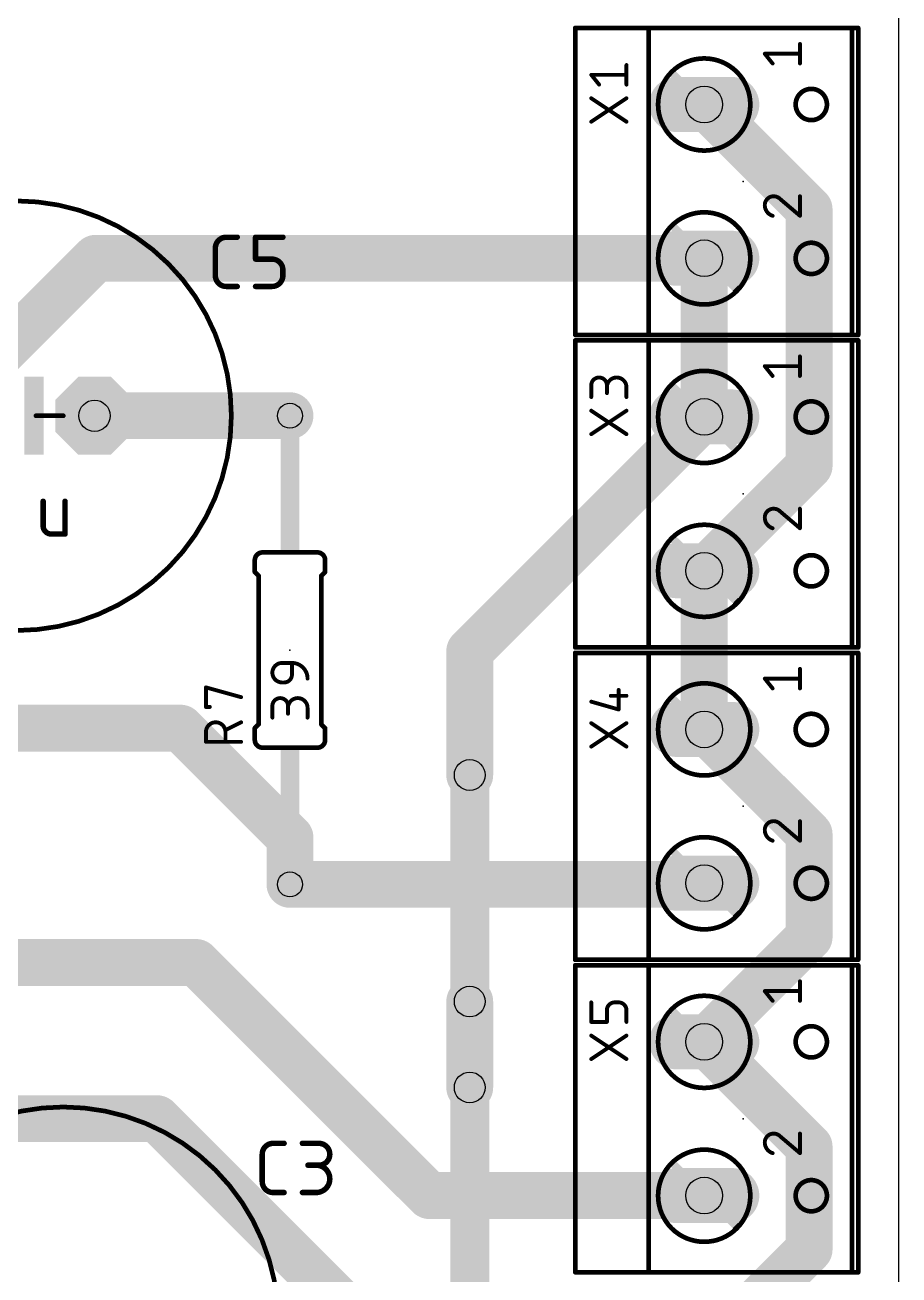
# Model space of a CAD drawing. Extents: x -11 to 108, y -2 to 100.
# Drawn here: x 79.53 to 107.93, y 22.86 to 63.51 of the extents above; entities that cross this region are included whole.
import ezdxf

# ---------------------------------------------------------------- set-up
doc = ezdxf.new("R2010")
doc.units = 0
for name, color, linetype in [('1', 12, 'CONTINUOUS'), ('16', 132, 'CONTINUOUS'), ('17', 110, 'CONTINUOUS'), ('18', 110, 'CONTINUOUS'), ('20', 31, 'CONTINUOUS'), ('21', 253, 'CONTINUOUS'), ('23', 53, 'CONTINUOUS'), ('25', 253, 'CONTINUOUS'), ('27', 253, 'CONTINUOUS'), ('44', 253, 'CONTINUOUS'), ('51', 253, 'CONTINUOUS')]:
    doc.layers.add(name, color=color, linetype=linetype)

# ---------------------------------------------------------------- blocks, each defined once
blk = doc.blocks.new('RECT')
blk.add_solid([(-0.5, -0.5), (0.5, -0.5), (-0.5, 0.5), (0.5, 0.5)])
blk = doc.blocks.new('OCTAGONP')
at = {"const_width": 0.5}
blk.add_lwpolyline([(-0.25, -0.1036), (-0.25, 0.1036), (-0.1036, 0.25), (0.1036, 0.25), (0.25, 0.1036), (0.25, -0.1036), (0.1036, -0.25), (-0.1036, -0.25), (-0.25, -0.1036), (-0.25, 0.1036)], dxfattribs=at)
blk = doc.blocks.new('LONGP100')
at = {"const_width": 1}
blk.add_lwpolyline([(-0.5, 0), (0.5, 0)], dxfattribs=at)
at = {"const_width": 0.5}
for points in [[(-0.5, 0.25, 1), (-0.5, -0.25)], [(0.5, -0.25, 1), (0.5, 0.25)]]:
    blk.add_lwpolyline(points, format="xyb", dxfattribs=at)
blk = doc.blocks.new('ROUNDV')
at = {"const_width": 0.5}
blk.add_lwpolyline([(0, -0.25, 1), (0, 0.25, 1), (0, -0.25)], format="xyb", dxfattribs=at)

msp = doc.modelspace()

# ---------------------------------------------------------------- linework, layer by layer
at = {"layer": '1', "const_width": 1.27}
for points in [[(93.98, 39.116), (93.98, 31.75)], [(93.98, 28.956), (93.98, 21.59)]]:
    msp.add_lwpolyline(points, dxfattribs=at)
at = {"layer": '1', "const_width": 0.635}
for points in [[(94.2975, 39.116, 1), (93.6625, 39.116)], [(93.6625, 31.75, 1), (94.2975, 31.75)], [(94.2975, 28.956, 1), (93.6625, 28.956)]]:
    msp.add_lwpolyline(points, format="xyb", dxfattribs=at)
at = {"layer": '16', "const_width": 1.524}
for points in [[(101.6, 60.92), (105.009, 57.511)], [(105.009, 57.511), (105.009, 56.134)], [(76.708, 50.8), (81.828, 55.92)], [(81.828, 55.92), (101.6, 55.92)], [(101.6, 50.76), (101.6, 55.92)], [(105.009, 49.169), (105.009, 56.134)], [(81.788, 50.8), (88.138, 50.8)], [(101.6, 50.76), (93.98, 43.14)], [(101.6, 45.76), (105.009, 49.169)], [(101.6, 40.6), (101.6, 45.76)], [(93.98, 43.14), (93.98, 39.116)], [(84.582, 40.64), (68.58, 40.64)], [(88.138, 37.084), (84.582, 40.64)], [(101.6, 40.6), (105.009, 37.191)], [(88.138, 35.56), (88.138, 37.084)], [(105.009, 33.849), (105.009, 37.191)], [(88.138, 35.56), (101.56, 35.56)], [(101.56, 35.56), (101.6, 35.6)], [(101.6, 30.44), (105.009, 33.849)], [(76.2, 33.02), (85.09, 33.02)], [(85.09, 33.02), (92.67, 25.44)], [(93.98, 31.75), (93.98, 28.956)], [(101.6, 30.44), (105.009, 27.031)], [(69.85, 27.94), (83.82, 27.94)], [(83.82, 27.94), (93.98, 17.78)], [(105.009, 27.031), (105.009, 25.4)], [(101.6, 25.44), (92.67, 25.44)], [(105.009, 23.689), (105.009, 25.4)], [(101.6, 20.28), (105.009, 23.689)]]:
    msp.add_lwpolyline(points, dxfattribs=at)
at = {"layer": '16', "const_width": 0.762}
for points in [[(101.8694, 61.1894, 1), (101.3306, 60.6506)], [(105.39, 57.511, 1), (104.628, 57.511)], [(104.7396, 57.2416, 1), (105.2784, 57.7804)], [(81.828, 56.301, 1), (81.828, 55.539)], [(82.0974, 55.6506, 1), (81.5586, 56.1894)], [(101.981, 55.92, 1), (101.219, 55.92)], [(101.6, 55.539, 1), (101.6, 56.301)], [(105.39, 56.134, 1), (104.628, 56.134)], [(104.628, 56.134, 1), (105.39, 56.134)], [(81.788, 51.181, 1), (81.788, 50.419)], [(88.138, 50.419, 1), (88.138, 51.181)], [(101.8694, 50.4906, 1), (101.3306, 51.0294)], [(101.219, 50.76, 1), (101.981, 50.76)], [(105.2784, 48.8996, 1), (104.7396, 49.4384)], [(104.628, 49.169, 1), (105.39, 49.169)], [(101.981, 45.76, 1), (101.219, 45.76)], [(101.3306, 46.0294, 1), (101.8694, 45.4906)], [(94.361, 43.14, 1), (93.599, 43.14)], [(93.7106, 43.4094, 1), (94.2494, 42.8706)], [(84.8514, 40.9094, 1), (84.3126, 40.3706)], [(84.582, 40.259, 1), (84.582, 41.021)], [(101.8694, 40.8694, 1), (101.3306, 40.3306)], [(101.219, 40.6, 1), (101.981, 40.6)], [(93.599, 39.116, 1), (94.361, 39.116)], [(88.519, 37.084, 1), (87.757, 37.084)], [(105.39, 37.191, 1), (104.628, 37.191)], [(104.7396, 36.9216, 1), (105.2784, 37.4604)], [(87.8686, 36.8146, 1), (88.4074, 37.3534)], [(88.138, 35.941, 1), (88.138, 35.179)], [(101.2906, 35.8294, 1), (101.8294, 35.2906)], [(101.8694, 35.3306, 1), (101.3306, 35.8694)], [(101.56, 35.179, 1), (101.56, 35.941)], [(87.757, 35.56, 1), (88.519, 35.56)], [(105.2784, 33.5796, 1), (104.7396, 34.1184)], [(104.628, 33.849, 1), (105.39, 33.849)], [(85.3594, 33.2894, 1), (84.8206, 32.7506)], [(85.09, 32.639, 1), (85.09, 33.401)], [(94.361, 31.75, 1), (93.599, 31.75)], [(101.8694, 30.7094, 1), (101.3306, 30.1706)], [(101.3306, 30.7094, 1), (101.8694, 30.1706)], [(93.599, 28.956, 1), (94.361, 28.956)], [(84.0894, 28.2094, 1), (83.5506, 27.6706)], [(83.82, 27.559, 1), (83.82, 28.321)], [(105.39, 27.031, 1), (104.628, 27.031)], [(104.7396, 26.7616, 1), (105.2784, 27.3004)], [(92.67, 25.821, 1), (92.67, 25.059)], [(92.4006, 25.1706, 1), (92.9394, 25.7094)], [(101.6, 25.059, 1), (101.6, 25.821)], [(105.39, 25.4, 1), (104.628, 25.4)], [(104.628, 25.4, 1), (105.39, 25.4)], [(105.2784, 23.4196, 1), (104.7396, 23.9584)], [(104.628, 23.689, 1), (105.39, 23.689)]]:
    msp.add_lwpolyline(points, format="xyb", dxfattribs=at)
at = {"layer": '20'}
msp.add_line((107.93, -1.778), (107.93, 100), dxfattribs=at)
at = {"layer": '21'}
for points, const_width in [([(97.409, 63.409), (97.409, 53.427)], 0.1524), ([(97.409, 63.409), (99.797, 63.409)], 0.1524), ([(99.797, 63.409), (99.797, 61.809)], 0.1524), ([(99.797, 63.409), (106.401, 63.409)], 0.1524), ([(106.401, 63.409), (106.401, 53.427)], 0.1524), ([(106.401, 63.409), (106.604, 63.409)], 0.1524), ([(106.604, 53.427), (106.604, 63.409)], 0.1524), ([(103.8225, 62.2535), (103.5685, 62.571)], 0.127), ([(103.5685, 62.571), (104.7115, 62.571)], 0.127), ([(104.7115, 62.2535), (104.7115, 62.8885)], 0.127), ([(99.797, 60.031), (99.797, 56.805)], 0.1524), ([(104.0765, 57.8403), (104.7115, 57.3005)], 0.127), ([(104.7115, 57.3005), (104.7115, 57.9355)], 0.127), ([(99.797, 55.027), (99.797, 53.427)], 0.1524), ([(99.797, 53.427), (97.409, 53.427)], 0.1524), ([(97.409, 53.249), (97.409, 43.267)], 0.1524), ([(97.409, 53.249), (99.797, 53.249)], 0.1524), ([(106.401, 53.427), (99.797, 53.427)], 0.1524), ([(99.797, 53.249), (99.797, 51.649)], 0.1524), ([(99.797, 53.249), (106.401, 53.249)], 0.1524), ([(106.604, 53.427), (106.401, 53.427)], 0.1524), ([(106.401, 53.249), (106.401, 43.267)], 0.1524), ([(106.401, 53.249), (106.604, 53.249)], 0.1524), ([(106.604, 43.267), (106.604, 53.249)], 0.1524), ([(103.8225, 52.0935), (103.5685, 52.411)], 0.127), ([(103.5685, 52.411), (104.7115, 52.411)], 0.127), ([(104.7115, 52.0935), (104.7115, 52.7285)], 0.127), ([(79.883, 50.8), (80.391, 50.8)], 0.1524), ([(99.797, 49.871), (99.797, 46.645)], 0.1524), ([(88.138, 48.895), (88.138, 47.244)], 0.6096), ([(104.0765, 47.6803), (104.7115, 47.1405)], 0.127), ([(104.7115, 47.1405), (104.7115, 47.7755)], 0.127), ([(89.027, 46.355), (87.249, 46.355)], 0.1524), ([(86.995, 46.101), (86.995, 45.72)], 0.1524), ([(89.281, 46.101), (89.281, 45.72)], 0.1524), ([(87.122, 45.593), (86.995, 45.72)], 0.1524), ([(87.122, 45.593), (87.122, 40.767)], 0.1524), ([(89.154, 45.593), (89.281, 45.72)], 0.1524), ([(89.154, 45.593), (89.154, 40.767)], 0.1524), ([(99.797, 44.867), (99.797, 43.267)], 0.1524), ([(99.797, 43.267), (97.409, 43.267)], 0.1524), ([(97.409, 43.089), (97.409, 33.107)], 0.1524), ([(97.409, 43.089), (99.797, 43.089)], 0.1524), ([(106.401, 43.267), (99.797, 43.267)], 0.1524), ([(99.797, 43.089), (99.797, 41.489)], 0.1524), ([(99.797, 43.089), (106.401, 43.089)], 0.1524), ([(106.604, 43.267), (106.401, 43.267)], 0.1524), ([(106.401, 43.089), (106.401, 33.107)], 0.1524), ([(106.401, 43.089), (106.604, 43.089)], 0.1524), ([(106.604, 33.107), (106.604, 43.089)], 0.1524), ([(103.8225, 41.9335), (103.5685, 42.251)], 0.127), ([(103.5685, 42.251), (104.7115, 42.251)], 0.127), ([(104.7115, 41.9335), (104.7115, 42.5685)], 0.127), ([(87.122, 40.767), (86.995, 40.64)], 0.1524), ([(86.995, 40.259), (86.995, 40.64)], 0.1524), ([(89.154, 40.767), (89.281, 40.64)], 0.1524), ([(89.281, 40.259), (89.281, 40.64)], 0.1524), ([(89.027, 40.005), (87.249, 40.005)], 0.1524), ([(99.797, 39.711), (99.797, 36.485)], 0.1524), ([(88.138, 37.465), (88.138, 39.116)], 0.6096), ([(104.0765, 37.5203), (104.7115, 36.9805)], 0.127), ([(104.7115, 36.9805), (104.7115, 37.6155)], 0.127), ([(99.797, 34.707), (99.797, 33.107)], 0.1524), ([(99.797, 33.107), (97.409, 33.107)], 0.1524), ([(97.409, 32.929), (97.409, 22.947)], 0.1524), ([(97.409, 32.929), (99.797, 32.929)], 0.1524), ([(106.401, 33.107), (99.797, 33.107)], 0.1524), ([(99.797, 32.929), (99.797, 31.329)], 0.1524), ([(99.797, 32.929), (106.401, 32.929)], 0.1524), ([(106.604, 33.107), (106.401, 33.107)], 0.1524), ([(106.401, 32.929), (106.401, 22.947)], 0.1524), ([(106.401, 32.929), (106.604, 32.929)], 0.1524), ([(106.604, 22.947), (106.604, 32.929)], 0.1524), ([(103.8225, 31.7735), (103.5685, 32.091)], 0.127), ([(103.5685, 32.091), (104.7115, 32.091)], 0.127), ([(104.7115, 31.7735), (104.7115, 32.4085)], 0.127), ([(99.797, 29.551), (99.797, 26.325)], 0.1524), ([(104.0765, 27.3603), (104.7115, 26.8205)], 0.127), ([(104.7115, 26.8205), (104.7115, 27.4555)], 0.127), ([(99.797, 24.547), (99.797, 22.947)], 0.1524), ([(99.797, 22.947), (97.409, 22.947)], 0.1524), ([(106.401, 22.947), (99.797, 22.947)], 0.1524), ([(106.604, 22.947), (106.401, 22.947)], 0.1524)]:
    msp.add_lwpolyline(points, dxfattribs=dict(at, const_width=const_width))
for points, const_width in [([(97.4471, 63.409, 1), (97.3709, 63.409)], 0.0762), ([(97.409, 63.4471, 1), (97.409, 63.3709)], 0.0762), ([(99.8351, 63.409, 1), (99.7589, 63.409)], 0.0762), ([(99.797, 63.4471, 1), (99.797, 63.3709)], 0.0762), ([(99.797, 63.3709, 1), (99.797, 63.4471)], 0.0762), ([(106.4391, 63.409, 1), (106.3629, 63.409)], 0.0762), ([(106.401, 63.4471, 1), (106.401, 63.3709)], 0.0762), ([(106.401, 63.3709, 1), (106.401, 63.4471)], 0.0762), ([(106.6421, 63.409, 1), (106.5659, 63.409)], 0.0762), ([(106.604, 63.3709, 1), (106.604, 63.4471)], 0.0762), ([(103.5685, 62.6028, 1), (103.5685, 62.5393)], 0.0635), ([(103.5933, 62.5908, 1), (103.5437, 62.5512)], 0.0635), ([(104.7433, 62.8885, 1), (104.6797, 62.8885)], 0.0635), ([(104.7115, 62.5393, 1), (104.7115, 62.6028)], 0.0635), ([(103.7977, 62.2337, 1), (103.8473, 62.2733)], 0.0635), ([(104.6797, 62.2535, 1), (104.7433, 62.2535)], 0.0635), ([(99.7589, 61.809, 1), (99.8351, 61.809)], 0.0762), ([(105.0798, 60.412, 1), (105.0798, 61.428, 1), (105.0798, 60.412)], 0.1524), ([(99.8351, 60.031, 1), (99.7589, 60.031)], 0.0762), ([(79.248, 43.815, 1), (79.248, 57.785, 1), (79.248, 43.815)], 0.1524), ([(103.8543, 57.9355, 0.4142), (103.5685, 57.6498)], 0.127), ([(104.0765, 57.8403, 0.2053), (103.8543, 57.9355)], 0.127), ([(103.8542, 57.9672, 1), (103.8543, 57.9038)], 0.0635), ([(103.8543, 57.9038, 1), (103.8543, 57.9673)], 0.0635), ([(104.0971, 57.8644, 1), (104.0559, 57.8161)], 0.0635), ([(104.0535, 57.8184, 1), (104.0995, 57.8621)], 0.0635), ([(104.7433, 57.9355, 1), (104.6797, 57.9355)], 0.0635), ([(103.6003, 57.6497, 1), (103.5367, 57.6498)], 0.0635), ([(103.5367, 57.6498, 1), (103.6003, 57.6498)], 0.0635), ([(103.5685, 57.6498, 0.3252), (103.8225, 57.3005)], 0.127), ([(103.8127, 57.2703, 1), (103.8323, 57.3307)], 0.0635), ([(104.6797, 57.3005, 1), (104.7433, 57.3005)], 0.0635), ([(104.6909, 57.2763, 1), (104.7321, 57.3247)], 0.0635), ([(99.7589, 56.805, 1), (99.8351, 56.805)], 0.0762), ([(105.0798, 55.4082, 1), (105.0798, 56.4242, 1), (105.0798, 55.4082)], 0.1524), ([(99.8351, 55.027, 1), (99.7589, 55.027)], 0.0762), ([(97.409, 53.4651, 1), (97.409, 53.3889)], 0.0762), ([(97.3709, 53.427, 1), (97.4471, 53.427)], 0.0762), ([(97.4471, 53.249, 1), (97.3709, 53.249)], 0.0762), ([(97.409, 53.2871, 1), (97.409, 53.2109)], 0.0762), ([(99.797, 53.4651, 1), (99.797, 53.3889)], 0.0762), ([(99.7589, 53.427, 1), (99.8351, 53.427)], 0.0762), ([(99.8351, 53.249, 1), (99.7589, 53.249)], 0.0762), ([(99.797, 53.2871, 1), (99.797, 53.2109)], 0.0762), ([(99.797, 53.3889, 1), (99.797, 53.4651)], 0.0762), ([(99.797, 53.2109, 1), (99.797, 53.2871)], 0.0762), ([(106.401, 53.4651, 1), (106.401, 53.3889)], 0.0762), ([(106.3629, 53.427, 1), (106.4391, 53.427)], 0.0762), ([(106.4391, 53.249, 1), (106.3629, 53.249)], 0.0762), ([(106.401, 53.2871, 1), (106.401, 53.2109)], 0.0762), ([(106.401, 53.3889, 1), (106.401, 53.4651)], 0.0762), ([(106.401, 53.2109, 1), (106.401, 53.2871)], 0.0762), ([(106.5659, 53.427, 1), (106.6421, 53.427)], 0.0762), ([(106.6421, 53.249, 1), (106.5659, 53.249)], 0.0762), ([(106.604, 53.3889, 1), (106.604, 53.4651)], 0.0762), ([(106.604, 53.2109, 1), (106.604, 53.2871)], 0.0762), ([(103.5685, 52.4428, 1), (103.5685, 52.3792)], 0.0635), ([(103.5933, 52.4308, 1), (103.5437, 52.3912)], 0.0635), ([(104.7433, 52.7285, 1), (104.6797, 52.7285)], 0.0635), ([(104.7115, 52.3792, 1), (104.7115, 52.4428)], 0.0635), ([(103.7977, 52.0737, 1), (103.8473, 52.1133)], 0.0635), ([(104.6797, 52.0935, 1), (104.7433, 52.0935)], 0.0635), ([(99.7589, 51.649, 1), (99.8351, 51.649)], 0.0762), ([(105.0798, 50.252, 1), (105.0798, 51.268, 1), (105.0798, 50.252)], 0.1524), ([(79.883, 50.8381, 1), (79.883, 50.7619)], 0.0762), ([(80.391, 50.7619, 1), (80.391, 50.8381)], 0.0762), ([(99.8351, 49.871, 1), (99.7589, 49.871)], 0.0762), ([(88.2904, 48.895, 1), (87.9856, 48.895)], 0.3048), ([(103.8543, 47.7755, 0.4142), (103.5685, 47.4898)], 0.127), ([(104.0765, 47.6803, 0.2053), (103.8543, 47.7755)], 0.127), ([(103.8542, 47.8072, 1), (103.8543, 47.7438)], 0.0635), ([(103.8543, 47.7437, 1), (103.8543, 47.8073)], 0.0635), ([(104.0971, 47.7044, 1), (104.0559, 47.6561)], 0.0635), ([(104.0535, 47.6584, 1), (104.0995, 47.7021)], 0.0635), ([(104.7433, 47.7755, 1), (104.6797, 47.7755)], 0.0635), ([(87.9856, 47.244, 1), (88.2904, 47.244)], 0.3048), ([(103.6003, 47.4897, 1), (103.5367, 47.4898)], 0.0635), ([(103.5367, 47.4898, 1), (103.6003, 47.4898)], 0.0635), ([(103.5685, 47.4898, 0.3252), (103.8225, 47.1405)], 0.127), ([(103.8127, 47.1103, 1), (103.8323, 47.1707)], 0.0635), ([(104.6797, 47.1405, 1), (104.7433, 47.1405)], 0.0635), ([(104.6909, 47.1163, 1), (104.7321, 47.1647)], 0.0635), ([(87.249, 46.355, 0.4142), (86.995, 46.101)], 0.1524), ([(87.249, 46.3931, 1), (87.249, 46.3169)], 0.0762), ([(87.249, 46.3169, 1), (87.249, 46.3931)], 0.0762), ([(89.281, 46.101, 0.4142), (89.027, 46.355)], 0.1524), ([(89.027, 46.3931, 1), (89.027, 46.3169)], 0.0762), ([(89.027, 46.3169, 1), (89.027, 46.3931)], 0.0762), ([(99.7589, 46.645, 1), (99.8351, 46.645)], 0.0762), ([(105.0798, 45.2482, 1), (105.0798, 46.2642, 1), (105.0798, 45.2482)], 0.1524), ([(87.0331, 46.101, 1), (86.9569, 46.101)], 0.0762), ([(86.9569, 46.101, 1), (87.0331, 46.101)], 0.0762), ([(89.3191, 46.101, 1), (89.2429, 46.101)], 0.0762), ([(89.2429, 46.101, 1), (89.3191, 46.101)], 0.0762), ([(86.9569, 45.72, 1), (87.0331, 45.72)], 0.0762), ([(87.0219, 45.7469, 1), (86.9681, 45.6931)], 0.0762), ([(87.1601, 45.593, 1), (87.0839, 45.593)], 0.0762), ([(87.0951, 45.5661, 1), (87.1489, 45.6199)], 0.0762), ([(89.1921, 45.593, 1), (89.1159, 45.593)], 0.0762), ([(89.1271, 45.6199, 1), (89.1809, 45.5661)], 0.0762), ([(89.2429, 45.72, 1), (89.3191, 45.72)], 0.0762), ([(89.3079, 45.6931, 1), (89.2541, 45.7469)], 0.0762), ([(99.8351, 44.867, 1), (99.7589, 44.867)], 0.0762), ([(97.409, 43.3051, 1), (97.409, 43.2289)], 0.0762), ([(97.3709, 43.267, 1), (97.4471, 43.267)], 0.0762), ([(97.4471, 43.089, 1), (97.3709, 43.089)], 0.0762), ([(97.409, 43.1271, 1), (97.409, 43.0509)], 0.0762), ([(99.797, 43.3051, 1), (99.797, 43.2289)], 0.0762), ([(99.7589, 43.267, 1), (99.8351, 43.267)], 0.0762), ([(99.8351, 43.089, 1), (99.7589, 43.089)], 0.0762), ([(99.797, 43.1271, 1), (99.797, 43.0509)], 0.0762), ([(99.797, 43.2289, 1), (99.797, 43.3051)], 0.0762), ([(99.797, 43.0509, 1), (99.797, 43.1271)], 0.0762), ([(106.401, 43.3051, 1), (106.401, 43.2289)], 0.0762), ([(106.3629, 43.267, 1), (106.4391, 43.267)], 0.0762), ([(106.4391, 43.089, 1), (106.3629, 43.089)], 0.0762), ([(106.401, 43.1271, 1), (106.401, 43.0509)], 0.0762), ([(106.401, 43.2289, 1), (106.401, 43.3051)], 0.0762), ([(106.401, 43.0509, 1), (106.401, 43.1271)], 0.0762), ([(106.5659, 43.267, 1), (106.6421, 43.267)], 0.0762), ([(106.6421, 43.089, 1), (106.5659, 43.089)], 0.0762), ([(106.604, 43.2289, 1), (106.604, 43.3051)], 0.0762), ([(106.604, 43.0509, 1), (106.604, 43.1271)], 0.0762), ([(103.5685, 42.2828, 1), (103.5685, 42.2193)], 0.0635), ([(103.5933, 42.2708, 1), (103.5437, 42.2312)], 0.0635), ([(104.7433, 42.5685, 1), (104.6797, 42.5685)], 0.0635), ([(104.7115, 42.2193, 1), (104.7115, 42.2828)], 0.0635), ([(103.7977, 41.9137, 1), (103.8473, 41.9533)], 0.0635), ([(104.6797, 41.9335, 1), (104.7433, 41.9335)], 0.0635), ([(99.7589, 41.489, 1), (99.8351, 41.489)], 0.0762), ([(105.0798, 40.092, 1), (105.0798, 41.108, 1), (105.0798, 40.092)], 0.1524), ([(87.0331, 40.64, 1), (86.9569, 40.64)], 0.0762), ([(86.9681, 40.6669, 1), (87.0219, 40.6131)], 0.0762), ([(87.0839, 40.767, 1), (87.1601, 40.767)], 0.0762), ([(87.1489, 40.7401, 1), (87.0951, 40.7939)], 0.0762), ([(89.1159, 40.767, 1), (89.1921, 40.767)], 0.0762), ([(89.1809, 40.7939, 1), (89.1271, 40.7401)], 0.0762), ([(89.3191, 40.64, 1), (89.2429, 40.64)], 0.0762), ([(89.2541, 40.6131, 1), (89.3079, 40.6669)], 0.0762), ([(86.995, 40.259, 0.4142), (87.249, 40.005)], 0.1524), ([(87.0331, 40.259, 1), (86.9569, 40.259)], 0.0762), ([(86.9569, 40.259, 1), (87.0331, 40.259)], 0.0762), ([(89.027, 40.005, 0.4142), (89.281, 40.259)], 0.1524), ([(89.3191, 40.259, 1), (89.2429, 40.259)], 0.0762), ([(89.2429, 40.259, 1), (89.3191, 40.259)], 0.0762), ([(87.249, 40.0431, 1), (87.249, 39.9669)], 0.0762), ([(87.249, 39.9669, 1), (87.249, 40.0431)], 0.0762), ([(89.027, 40.0431, 1), (89.027, 39.9669)], 0.0762), ([(89.027, 39.9669, 1), (89.027, 40.0431)], 0.0762), ([(99.8351, 39.711, 1), (99.7589, 39.711)], 0.0762), ([(88.2904, 39.116, 1), (87.9856, 39.116)], 0.3048), ([(87.9856, 37.465, 1), (88.2904, 37.465)], 0.3048), ([(103.8543, 37.6155, 0.4142), (103.5685, 37.3298)], 0.127), ([(104.0765, 37.5203, 0.2053), (103.8543, 37.6155)], 0.127), ([(103.8542, 37.6472, 1), (103.8543, 37.5838)], 0.0635), ([(103.8543, 37.5838, 1), (103.8543, 37.6473)], 0.0635), ([(104.0971, 37.5444, 1), (104.0559, 37.4961)], 0.0635), ([(104.0535, 37.4984, 1), (104.0995, 37.5421)], 0.0635), ([(104.7433, 37.6155, 1), (104.6797, 37.6155)], 0.0635), ([(103.6003, 37.3297, 1), (103.5367, 37.3298)], 0.0635), ([(103.5367, 37.3298, 1), (103.6003, 37.3298)], 0.0635), ([(103.5685, 37.3298, 0.3252), (103.8225, 36.9805)], 0.127), ([(103.8127, 36.9503, 1), (103.8323, 37.0107)], 0.0635), ([(104.6797, 36.9805, 1), (104.7433, 36.9805)], 0.0635), ([(104.6909, 36.9563, 1), (104.7321, 37.0047)], 0.0635), ([(99.7589, 36.485, 1), (99.8351, 36.485)], 0.0762), ([(105.0798, 35.0882, 1), (105.0798, 36.1042, 1), (105.0798, 35.0882)], 0.1524), ([(99.8351, 34.707, 1), (99.7589, 34.707)], 0.0762), ([(97.409, 33.1451, 1), (97.409, 33.0689)], 0.0762), ([(97.3709, 33.107, 1), (97.4471, 33.107)], 0.0762), ([(97.4471, 32.929, 1), (97.3709, 32.929)], 0.0762), ([(97.409, 32.9671, 1), (97.409, 32.8909)], 0.0762), ([(99.797, 33.1451, 1), (99.797, 33.0689)], 0.0762), ([(99.7589, 33.107, 1), (99.8351, 33.107)], 0.0762), ([(99.8351, 32.929, 1), (99.7589, 32.929)], 0.0762), ([(99.797, 32.9671, 1), (99.797, 32.8909)], 0.0762), ([(99.797, 33.0689, 1), (99.797, 33.1451)], 0.0762), ([(99.797, 32.8909, 1), (99.797, 32.9671)], 0.0762), ([(106.401, 33.1451, 1), (106.401, 33.0689)], 0.0762), ([(106.3629, 33.107, 1), (106.4391, 33.107)], 0.0762), ([(106.4391, 32.929, 1), (106.3629, 32.929)], 0.0762), ([(106.401, 32.9671, 1), (106.401, 32.8909)], 0.0762), ([(106.401, 33.0689, 1), (106.401, 33.1451)], 0.0762), ([(106.401, 32.8909, 1), (106.401, 32.9671)], 0.0762), ([(106.5659, 33.107, 1), (106.6421, 33.107)], 0.0762), ([(106.6421, 32.929, 1), (106.5659, 32.929)], 0.0762), ([(106.604, 33.0689, 1), (106.604, 33.1451)], 0.0762), ([(106.604, 32.8909, 1), (106.604, 32.9671)], 0.0762), ([(103.5685, 32.1228, 1), (103.5685, 32.0592)], 0.0635), ([(103.5933, 32.1108, 1), (103.5437, 32.0712)], 0.0635), ([(104.7433, 32.4085, 1), (104.6797, 32.4085)], 0.0635), ([(104.7115, 32.0592, 1), (104.7115, 32.1228)], 0.0635), ([(103.7977, 31.7537, 1), (103.8473, 31.7933)], 0.0635), ([(104.6797, 31.7735, 1), (104.7433, 31.7735)], 0.0635), ([(99.7589, 31.329, 1), (99.8351, 31.329)], 0.0762), ([(105.0798, 29.932, 1), (105.0798, 30.948, 1), (105.0798, 29.932)], 0.1524), ([(99.8351, 29.551, 1), (99.7589, 29.551)], 0.0762), ([(80.772, 14.351, 1), (80.772, 28.321, 1), (80.772, 14.351)], 0.1524), ([(103.8543, 27.4555, 0.4142), (103.5685, 27.1698)], 0.127), ([(104.0765, 27.3603, 0.2053), (103.8543, 27.4555)], 0.127), ([(103.8542, 27.4872, 1), (103.8543, 27.4238)], 0.0635), ([(103.8543, 27.4238, 1), (103.8543, 27.4872)], 0.0635), ([(104.0971, 27.3844, 1), (104.0559, 27.3361)], 0.0635), ([(104.0535, 27.3384, 1), (104.0995, 27.3821)], 0.0635), ([(104.7433, 27.4555, 1), (104.6797, 27.4555)], 0.0635), ([(103.6003, 27.1697, 1), (103.5367, 27.1698)], 0.0635), ([(103.5367, 27.1698, 1), (103.6003, 27.1698)], 0.0635), ([(103.5685, 27.1698, 0.3252), (103.8225, 26.8205)], 0.127), ([(103.8127, 26.7903, 1), (103.8323, 26.8507)], 0.0635), ([(104.6797, 26.8205, 1), (104.7433, 26.8205)], 0.0635), ([(104.6909, 26.7963, 1), (104.7321, 26.8447)], 0.0635), ([(99.7589, 26.325, 1), (99.8351, 26.325)], 0.0762), ([(105.0798, 24.9282, 1), (105.0798, 25.9442, 1), (105.0798, 24.9282)], 0.1524), ([(99.8351, 24.547, 1), (99.7589, 24.547)], 0.0762), ([(97.409, 22.9851, 1), (97.409, 22.9089)], 0.0762), ([(97.3709, 22.947, 1), (97.4471, 22.947)], 0.0762), ([(99.797, 22.9851, 1), (99.797, 22.9089)], 0.0762), ([(99.7589, 22.947, 1), (99.8351, 22.947)], 0.0762), ([(99.797, 22.9089, 1), (99.797, 22.9851)], 0.0762), ([(106.401, 22.9851, 1), (106.401, 22.9089)], 0.0762), ([(106.3629, 22.947, 1), (106.4391, 22.947)], 0.0762), ([(106.401, 22.9089, 1), (106.401, 22.9851)], 0.0762), ([(106.5659, 22.947, 1), (106.6421, 22.947)], 0.0762), ([(106.604, 22.9089, 1), (106.604, 22.9851)], 0.0762)]:
    msp.add_lwpolyline(points, format="xyb", dxfattribs=dict(at, const_width=const_width))
at = {"layer": '23'}
for p in [(102.87, 58.42), (102.87, 48.26), (88.138, 43.18), (102.87, 38.1), (102.87, 27.94)]:
    msp.add_point(p, dxfattribs=at)
at = {"layer": '25'}
for points, const_width in [([(99.0727, 61.5677), (99.0727, 62.2027)], 0.127), ([(98.1837, 61.5677), (97.9297, 61.8852)], 0.127), ([(97.9297, 61.8852), (99.0727, 61.8852)], 0.127), ([(99.0727, 60.3612), (97.9297, 61.1232)], 0.127), ([(97.9297, 60.3612), (99.0727, 61.1232)], 0.127), ([(86.0679, 56.6039), (86.4235, 56.6039)], 0.1778), ([(87.0193, 55.8927), (87.0193, 56.6039)], 0.1778), ([(87.0193, 56.6039), (87.9083, 56.6039)], 0.1778), ([(85.7123, 55.3593), (85.7123, 56.2483)], 0.1778), ([(87.5527, 55.8927), (87.0193, 55.8927)], 0.1778), ([(87.9083, 55.3593), (87.9083, 55.5371)], 0.1778), ([(86.4235, 55.0037), (86.0679, 55.0037)], 0.1778), ([(87.0193, 55.0037), (87.5527, 55.0037)], 0.1778), ([(97.9297, 51.4077), (97.9297, 51.7887)], 0.127), ([(98.4377, 51.7887), (98.4377, 51.5347)], 0.127), ([(99.0727, 51.4077), (99.0727, 51.7252)], 0.127), ([(99.0727, 50.2012), (97.9297, 50.9632)], 0.127), ([(97.9297, 50.2012), (99.0727, 50.9632)], 0.127), ([(85.4075, 41.3302), (85.4075, 41.9652)], 0.127), ([(85.4075, 41.9652), (86.5505, 41.6477)], 0.127), ([(98.8187, 41.2477), (98.8187, 41.8827)], 0.127), ([(97.9297, 41.5017), (98.8187, 41.2477)], 0.127), ([(98.5647, 41.6922), (99.0727, 41.6922)], 0.127), ([(85.5345, 41.3302), (85.4075, 41.3302)], 0.127), ([(86.5505, 40.8305), (86.0425, 40.5765)], 0.127), ([(99.0727, 40.0412), (97.9297, 40.8032)], 0.127), ([(97.9297, 40.0412), (99.0727, 40.8032)], 0.127), ([(85.4075, 40.1955), (85.4075, 40.513)], 0.127), ([(86.5505, 40.1955), (85.4075, 40.1955)], 0.127), ([(86.0425, 40.513), (86.0425, 40.1955)], 0.127), ([(97.9297, 31.0877), (97.9297, 31.7227)], 0.127), ([(98.8187, 31.7227), (98.6917, 31.7227)], 0.127), ([(98.4377, 31.4687), (98.4377, 31.0877)], 0.127), ([(99.0727, 31.0877), (99.0727, 31.4687)], 0.127), ([(98.4377, 31.0877), (97.9297, 31.0877)], 0.127), ([(99.0727, 29.8812), (97.9297, 30.6432)], 0.127), ([(97.9297, 29.8812), (99.0727, 30.6432)], 0.127), ([(87.2363, 25.8953), (87.2363, 26.7843)], 0.1778), ([(87.5919, 27.1399), (87.9475, 27.1399)], 0.1778), ([(88.5433, 27.1399), (89.0767, 27.1399)], 0.1778), ([(89.0767, 26.4287), (88.7211, 26.4287)], 0.1778), ([(87.9475, 25.5397), (87.5919, 25.5397)], 0.1778), ([(88.5433, 25.5397), (88.9878, 25.5397)], 0.1778)]:
    msp.add_lwpolyline(points, dxfattribs=dict(at, const_width=const_width))
for points, const_width in [([(99.1045, 62.2027, 1), (99.041, 62.2027)], 0.0635), ([(97.9297, 61.917, 1), (97.9297, 61.8535)], 0.0635), ([(97.9545, 61.905, 1), (97.9049, 61.8654)], 0.0635), ([(99.0727, 61.8535, 1), (99.0727, 61.917)], 0.0635), ([(98.1589, 61.5479, 1), (98.2085, 61.5875)], 0.0635), ([(99.041, 61.5677, 1), (99.1045, 61.5677)], 0.0635), ([(97.9473, 61.1496, 1), (97.9121, 61.0968)], 0.0635), ([(99.0903, 61.0968, 1), (99.0551, 61.1496)], 0.0635), ([(97.9121, 60.3876, 1), (97.9473, 60.3348)], 0.0635), ([(99.0551, 60.3348, 1), (99.0903, 60.3876)], 0.0635), ([(86.0679, 56.6039, 0.4142), (85.7123, 56.2483)], 0.1778), ([(86.0679, 56.6484, 1), (86.0679, 56.5595)], 0.0889), ([(86.0679, 56.5595, 1), (86.0679, 56.6484)], 0.0889), ([(86.4235, 56.5595, 1), (86.4235, 56.6484)], 0.0889), ([(87.0637, 56.6039, 1), (86.9748, 56.6039)], 0.0889), ([(87.0193, 56.6484, 1), (87.0193, 56.5595)], 0.0889), ([(87.9083, 56.5595, 1), (87.9083, 56.6484)], 0.0889), ([(85.7567, 56.2483, 1), (85.6679, 56.2483)], 0.0889), ([(85.6679, 56.2483, 1), (85.7567, 56.2483)], 0.0889), ([(87.0193, 55.9372, 1), (87.0193, 55.8483)], 0.0889), ([(86.9748, 55.8927, 1), (87.0637, 55.8927)], 0.0889), ([(87.9083, 55.5371, 0.4142), (87.5527, 55.8927)], 0.1778), ([(87.5527, 55.9372, 1), (87.5527, 55.8483)], 0.0889), ([(87.5527, 55.8483, 1), (87.5527, 55.9372)], 0.0889), ([(85.7123, 55.3593, 0.4142), (86.0679, 55.0037)], 0.1778), ([(85.7567, 55.3593, 1), (85.6679, 55.3593)], 0.0889), ([(85.6679, 55.3593, 1), (85.7567, 55.3593)], 0.0889), ([(87.5527, 55.0037, 0.4142), (87.9083, 55.3593)], 0.1778), ([(87.9527, 55.5371, 1), (87.8638, 55.5371)], 0.0889), ([(87.8638, 55.5371, 1), (87.9527, 55.5371)], 0.0889), ([(87.9527, 55.3593, 1), (87.8638, 55.3593)], 0.0889), ([(87.8638, 55.3593, 1), (87.9527, 55.3593)], 0.0889), ([(86.0679, 55.0481, 1), (86.0679, 54.9593)], 0.0889), ([(86.0679, 54.9593, 1), (86.0679, 55.0481)], 0.0889), ([(86.4235, 54.9593, 1), (86.4235, 55.0481)], 0.0889), ([(87.0193, 55.0481, 1), (87.0193, 54.9593)], 0.0889), ([(87.5527, 55.0481, 1), (87.5527, 54.9593)], 0.0889), ([(87.5527, 54.9593, 1), (87.5527, 55.0481)], 0.0889), ([(98.4377, 51.7887, 1), (97.9297, 51.7887)], 0.127), ([(99.0727, 51.7252, 1), (98.4377, 51.7252)], 0.127), ([(97.9615, 51.7887, 1), (97.898, 51.7887)], 0.0635), ([(97.898, 51.7887, 1), (97.9615, 51.7887)], 0.0635), ([(98.4695, 51.7887, 1), (98.406, 51.7887)], 0.0635), ([(98.406, 51.7887, 1), (98.4695, 51.7887)], 0.0635), ([(98.406, 51.7252, 1), (98.4695, 51.7252)], 0.0635), ([(99.1045, 51.7252, 1), (99.041, 51.7252)], 0.0635), ([(99.041, 51.7252, 1), (99.1045, 51.7252)], 0.0635), ([(97.898, 51.4077, 1), (97.9615, 51.4077)], 0.0635), ([(98.406, 51.5347, 1), (98.4695, 51.5347)], 0.0635), ([(99.041, 51.4077, 1), (99.1045, 51.4077)], 0.0635), ([(97.9473, 50.9896, 1), (97.9121, 50.9368)], 0.0635), ([(99.0903, 50.9368, 1), (99.0551, 50.9896)], 0.0635), ([(97.9121, 50.2276, 1), (97.9473, 50.1748)], 0.0635), ([(99.0551, 50.1748, 1), (99.0903, 50.2276)], 0.0635), ([(85.4393, 41.9652, 1), (85.3757, 41.9652)], 0.0635), ([(85.416, 41.9958, 1), (85.399, 41.9346)], 0.0635), ([(98.8505, 41.8827, 1), (98.787, 41.8827)], 0.0635), ([(86.542, 41.6171, 1), (86.559, 41.6783)], 0.0635), ([(97.9384, 41.5322, 1), (97.921, 41.4712)], 0.0635), ([(98.5647, 41.724, 1), (98.5647, 41.6604)], 0.0635), ([(99.0727, 41.6604, 1), (99.0727, 41.724)], 0.0635), ([(85.3757, 41.3302, 1), (85.4393, 41.3302)], 0.0635), ([(85.4075, 41.362, 1), (85.4075, 41.2985)], 0.0635), ([(85.5345, 41.2985, 1), (85.5345, 41.362)], 0.0635), ([(98.787, 41.2477, 1), (98.8505, 41.2477)], 0.0635), ([(98.81, 41.2172, 1), (98.8274, 41.2782)], 0.0635), ([(86.0425, 40.513, 1), (85.4075, 40.513)], 0.127), ([(86.5647, 40.8021, 1), (86.5363, 40.8589)], 0.0635), ([(97.9473, 40.8296, 1), (97.9121, 40.7768)], 0.0635), ([(99.0903, 40.7768, 1), (99.0551, 40.8296)], 0.0635), ([(85.4393, 40.513, 1), (85.3757, 40.513)], 0.0635), ([(85.3757, 40.513, 1), (85.4393, 40.513)], 0.0635), ([(85.4075, 40.2273, 1), (85.4075, 40.1638)], 0.0635), ([(86.0283, 40.6049, 1), (86.0567, 40.5481)], 0.0635), ([(86.0743, 40.513, 1), (86.0108, 40.513)], 0.0635), ([(86.0108, 40.513, 1), (86.0743, 40.513)], 0.0635), ([(86.5505, 40.1638, 1), (86.5505, 40.2273)], 0.0635), ([(85.3757, 40.1955, 1), (85.4393, 40.1955)], 0.0635), ([(86.0108, 40.1955, 1), (86.0743, 40.1955)], 0.0635), ([(97.9121, 40.0676, 1), (97.9473, 40.0148)], 0.0635), ([(99.0551, 40.0148, 1), (99.0903, 40.0676)], 0.0635), ([(97.9615, 31.7227, 1), (97.898, 31.7227)], 0.0635), ([(98.6917, 31.7227, 0.4142), (98.4377, 31.4687)], 0.127), ([(98.6917, 31.7545, 1), (98.6917, 31.691)], 0.0635), ([(98.6917, 31.691, 1), (98.6917, 31.7545)], 0.0635), ([(99.0727, 31.4687, 0.4142), (98.8187, 31.7227)], 0.127), ([(98.8187, 31.7545, 1), (98.8187, 31.691)], 0.0635), ([(98.8187, 31.691, 1), (98.8187, 31.7545)], 0.0635), ([(98.4695, 31.4687, 1), (98.406, 31.4687)], 0.0635), ([(98.406, 31.4687, 1), (98.4695, 31.4687)], 0.0635), ([(99.1045, 31.4687, 1), (99.041, 31.4687)], 0.0635), ([(99.041, 31.4687, 1), (99.1045, 31.4687)], 0.0635), ([(97.9297, 31.1195, 1), (97.9297, 31.056)], 0.0635), ([(97.898, 31.0877, 1), (97.9615, 31.0877)], 0.0635), ([(98.406, 31.0877, 1), (98.4695, 31.0877)], 0.0635), ([(98.4377, 31.056, 1), (98.4377, 31.1195)], 0.0635), ([(99.041, 31.0877, 1), (99.1045, 31.0877)], 0.0635), ([(97.9473, 30.6696, 1), (97.9121, 30.6168)], 0.0635), ([(99.0903, 30.6168, 1), (99.0551, 30.6696)], 0.0635), ([(97.9121, 29.9076, 1), (97.9473, 29.8548)], 0.0635), ([(99.0551, 29.8548, 1), (99.0903, 29.9076)], 0.0635), ([(87.5919, 27.1399, 0.4142), (87.2363, 26.7843)], 0.1778), ([(87.2807, 26.7843, 1), (87.1919, 26.7843)], 0.0889), ([(87.1919, 26.7843, 1), (87.2807, 26.7843)], 0.0889), ([(87.5919, 27.1844, 1), (87.5919, 27.0954)], 0.0889), ([(87.5919, 27.0954, 1), (87.5919, 27.1844)], 0.0889), ([(87.9475, 27.0954, 1), (87.9475, 27.1844)], 0.0889), ([(88.5433, 27.1844, 1), (88.5433, 27.0954)], 0.0889), ([(89.0767, 27.1844, 1), (89.0767, 27.0954)], 0.0889), ([(89.0767, 26.4287, 1), (89.0767, 27.1399)], 0.1778), ([(89.0767, 27.0954, 1), (89.0767, 27.1844)], 0.0889), ([(88.7211, 26.4732, 1), (88.7211, 26.3843)], 0.0889), ([(88.9878, 25.5397, 1), (88.9878, 26.4287)], 0.1778), ([(88.9878, 26.4732, 1), (88.9878, 26.3843)], 0.0889), ([(89.0767, 26.4732, 1), (89.0767, 26.3843)], 0.0889), ([(89.0767, 26.3843, 1), (89.0767, 26.4732)], 0.0889), ([(87.2363, 25.8953, 0.4142), (87.5919, 25.5397)], 0.1778), ([(87.2807, 25.8953, 1), (87.1919, 25.8953)], 0.0889), ([(87.1919, 25.8953, 1), (87.2807, 25.8953)], 0.0889), ([(87.5919, 25.5842, 1), (87.5919, 25.4952)], 0.0889), ([(87.5919, 25.4952, 1), (87.5919, 25.5842)], 0.0889), ([(87.9475, 25.4952, 1), (87.9475, 25.5842)], 0.0889), ([(88.5433, 25.5842, 1), (88.5433, 25.4952)], 0.0889), ([(88.9878, 25.5842, 1), (88.9878, 25.4952)], 0.0889), ([(88.9878, 25.4952, 1), (88.9878, 25.5842)], 0.0889)]:
    msp.add_lwpolyline(points, format="xyb", dxfattribs=dict(at, const_width=const_width))
at = {"layer": '27'}
for points, const_width in [([(80.1163, 48.0187), (80.1163, 47.2186)], 0.1778), ([(80.8275, 46.9519), (80.8275, 48.0187)], 0.1778), ([(80.383, 46.9519), (80.8275, 46.9519)], 0.1778), ([(87.884, 42.7609), (88.2015, 42.7609)], 0.127), ([(88.2015, 42.7609), (88.2015, 42.3799)], 0.127), ([(87.9475, 42.1259), (87.884, 42.1259)], 0.127), ([(87.5665, 40.9829), (87.5665, 41.3639)], 0.127), ([(88.0745, 41.3639), (88.0745, 41.1099)], 0.127), ([(88.7095, 40.9829), (88.7095, 41.3004)], 0.127)]:
    msp.add_lwpolyline(points, dxfattribs=dict(at, const_width=const_width))
for points, const_width in [([(80.1608, 48.0187, 1), (80.0719, 48.0187)], 0.0889), ([(80.872, 48.0187, 1), (80.7831, 48.0187)], 0.0889), ([(80.1163, 47.2186, 0.4142), (80.383, 46.9519)], 0.1778), ([(80.1608, 47.2186, 1), (80.0719, 47.2186)], 0.0889), ([(80.0719, 47.2186, 1), (80.1608, 47.2186)], 0.0889), ([(80.383, 46.9963, 1), (80.383, 46.9075)], 0.0889), ([(80.383, 46.9075, 1), (80.383, 46.9963)], 0.0889), ([(80.7831, 46.9519, 1), (80.872, 46.9519)], 0.0889), ([(80.8275, 46.9075, 1), (80.8275, 46.9963)], 0.0889), ([(87.884, 42.7609, 1), (87.884, 42.1259)], 0.127), ([(87.884, 42.7927, 1), (87.884, 42.7291)], 0.0635), ([(87.884, 42.7291, 1), (87.884, 42.7927)], 0.0635), ([(88.2015, 42.7927, 1), (88.2015, 42.7291)], 0.0635), ([(88.2333, 42.7609, 1), (88.1698, 42.7609)], 0.0635), ([(88.7095, 42.2529, 0.4142), (88.2015, 42.7609)], 0.127), ([(88.2015, 42.7291, 1), (88.2015, 42.7927)], 0.0635), ([(87.9475, 42.1259, 0.4142), (88.2015, 42.3799)], 0.127), ([(88.2333, 42.3799, 1), (88.1698, 42.3799)], 0.0635), ([(88.1698, 42.3799, 1), (88.2333, 42.3799)], 0.0635), ([(88.6778, 42.2529, 1), (88.7413, 42.2529)], 0.0635), ([(87.884, 42.1577, 1), (87.884, 42.0941)], 0.0635), ([(87.884, 42.0941, 1), (87.884, 42.1577)], 0.0635), ([(87.9475, 42.1577, 1), (87.9475, 42.0941)], 0.0635), ([(87.9475, 42.0941, 1), (87.9475, 42.1577)], 0.0635), ([(88.0745, 41.3639, 1), (87.5665, 41.3639)], 0.127), ([(88.7095, 41.3004, 1), (88.0745, 41.3004)], 0.127), ([(87.5983, 41.3639, 1), (87.5348, 41.3639)], 0.0635), ([(87.5348, 41.3639, 1), (87.5983, 41.3639)], 0.0635), ([(88.1063, 41.3639, 1), (88.0427, 41.3639)], 0.0635), ([(88.0427, 41.3639, 1), (88.1063, 41.3639)], 0.0635), ([(88.0427, 41.3004, 1), (88.1063, 41.3004)], 0.0635), ([(88.0427, 41.1099, 1), (88.1063, 41.1099)], 0.0635), ([(88.7413, 41.3004, 1), (88.6778, 41.3004)], 0.0635), ([(88.6778, 41.3004, 1), (88.7413, 41.3004)], 0.0635), ([(87.5348, 40.9829, 1), (87.5983, 40.9829)], 0.0635), ([(88.6778, 40.9829, 1), (88.7413, 40.9829)], 0.0635)]:
    msp.add_lwpolyline(points, format="xyb", dxfattribs=dict(at, const_width=const_width))
at = {"layer": '44'}
for centre, radius in [((101.6, 60.92), 0.5969), ((101.6, 55.92), 0.5969), ((81.788, 50.8), 0.508), ((101.6, 50.76), 0.5969), ((88.138, 50.8), 0.4064), ((101.6, 45.76), 0.5969), ((101.6, 40.6), 0.5969), ((93.98, 39.116), 0.5), ((101.6, 35.6), 0.5969), ((88.138, 35.56), 0.4064), ((93.98, 31.75), 0.5), ((101.6, 30.44), 0.5969), ((93.98, 28.956), 0.5), ((101.6, 25.44), 0.5969)]:
    msp.add_circle(centre, radius, dxfattribs=at)
at = {"layer": '51'}
for points, const_width in [([(101.6, 59.4214, 1), (101.6, 62.4186, 1), (101.6, 59.4214)], 0.1524), ([(99.8351, 61.809, 1), (99.7589, 61.809)], 0.0762), ([(100.6289, 61.9559, 1), (100.5391, 61.8661)], 0.127), ([(99.7589, 60.031, 1), (99.8351, 60.031)], 0.0762), ([(102.5461, 59.8591, 1), (102.6359, 59.9489)], 0.127), ([(101.6, 54.4176, 1), (101.6, 57.4148, 1), (101.6, 54.4176)], 0.1524), ([(100.6536, 56.9772, 1), (100.5644, 56.8868)], 0.127), ([(99.8351, 56.805, 1), (99.7589, 56.805)], 0.0762), ([(99.7589, 55.027, 1), (99.8351, 55.027)], 0.0762), ([(102.5714, 54.9058, 1), (102.6606, 54.9962)], 0.127), ([(101.6, 49.2614, 1), (101.6, 52.2586, 1), (101.6, 49.2614)], 0.1524), ([(99.8351, 51.649, 1), (99.7589, 51.649)], 0.0762), ([(100.6289, 51.7959, 1), (100.5391, 51.7061)], 0.127), ([(80.264, 50.8381, 1), (80.264, 50.7619)], 0.0762), ([(80.772, 50.7619, 1), (80.772, 50.8381)], 0.0762), ([(88.2904, 50.8, 1), (87.9856, 50.8)], 0.3048), ([(87.9856, 49.784, 1), (88.2904, 49.784)], 0.3048), ([(99.7589, 49.871, 1), (99.8351, 49.871)], 0.0762), ([(102.5461, 49.6991, 1), (102.6359, 49.7889)], 0.127), ([(101.6, 44.2576, 1), (101.6, 47.2548, 1), (101.6, 44.2576)], 0.1524), ([(100.6536, 46.8172, 1), (100.5644, 46.7268)], 0.127), ([(99.8351, 46.645, 1), (99.7589, 46.645)], 0.0762), ([(99.7589, 44.867, 1), (99.8351, 44.867)], 0.0762), ([(102.5714, 44.7458, 1), (102.6606, 44.8362)], 0.127), ([(101.6, 39.1014, 1), (101.6, 42.0986, 1), (101.6, 39.1014)], 0.1524), ([(99.8351, 41.489, 1), (99.7589, 41.489)], 0.0762), ([(100.6289, 41.6359, 1), (100.5391, 41.5461)], 0.127), ([(99.7589, 39.711, 1), (99.8351, 39.711)], 0.0762), ([(102.5461, 39.5391, 1), (102.6359, 39.6289)], 0.127), ([(101.6, 34.0976, 1), (101.6, 37.0948, 1), (101.6, 34.0976)], 0.1524), ([(88.2904, 36.576, 1), (87.9856, 36.576)], 0.3048), ([(100.6536, 36.6572, 1), (100.5644, 36.5668)], 0.127), ([(99.8351, 36.485, 1), (99.7589, 36.485)], 0.0762), ([(87.9856, 35.56, 1), (88.2904, 35.56)], 0.3048), ([(99.7589, 34.707, 1), (99.8351, 34.707)], 0.0762), ([(102.5714, 34.5858, 1), (102.6606, 34.6762)], 0.127), ([(101.6, 28.9414, 1), (101.6, 31.9386, 1), (101.6, 28.9414)], 0.1524), ([(99.8351, 31.329, 1), (99.7589, 31.329)], 0.0762), ([(100.6289, 31.4759, 1), (100.5391, 31.3861)], 0.127), ([(99.7589, 29.551, 1), (99.8351, 29.551)], 0.0762), ([(102.5461, 29.3791, 1), (102.6359, 29.4689)], 0.127), ([(101.6, 23.9376, 1), (101.6, 26.9348, 1), (101.6, 23.9376)], 0.1524), ([(100.6536, 26.4972, 1), (100.5644, 26.4068)], 0.127), ([(99.8351, 26.325, 1), (99.7589, 26.325)], 0.0762), ([(99.7589, 24.547, 1), (99.8351, 24.547)], 0.0762), ([(102.5714, 24.4258, 1), (102.6606, 24.5162)], 0.127)]:
    msp.add_lwpolyline(points, format="xyb", dxfattribs=dict(at, const_width=const_width))
for points, const_width in [([(99.797, 61.809), (99.797, 60.031)], 0.1524), ([(100.584, 61.911), (102.591, 59.904)], 0.254), ([(100.609, 56.932), (102.616, 54.951)], 0.254), ([(99.797, 56.805), (99.797, 55.027)], 0.1524), ([(99.797, 51.649), (99.797, 49.871)], 0.1524), ([(100.584, 51.751), (102.591, 49.744)], 0.254), ([(80.264, 50.8), (80.772, 50.8)], 0.1524), ([(88.138, 50.8), (88.138, 49.784)], 0.6096), ([(100.609, 46.772), (102.616, 44.791)], 0.254), ([(99.797, 46.645), (99.797, 44.867)], 0.1524), ([(99.797, 41.489), (99.797, 39.711)], 0.1524), ([(100.584, 41.591), (102.591, 39.584)], 0.254), ([(88.138, 35.56), (88.138, 36.576)], 0.6096), ([(100.609, 36.612), (102.616, 34.631)], 0.254), ([(99.797, 36.485), (99.797, 34.707)], 0.1524), ([(99.797, 31.329), (99.797, 29.551)], 0.1524), ([(100.584, 31.431), (102.591, 29.424)], 0.254), ([(100.609, 26.452), (102.616, 24.471)], 0.254), ([(99.797, 26.325), (99.797, 24.547)], 0.1524)]:
    msp.add_lwpolyline(points, dxfattribs=dict(at, const_width=const_width))

# ---------------------------------------------------------------- block references
at = {"layer": '17'}
for name, p, xscale, yscale in [('LONGP100', (101.6, 60.92), 1.7907, 1.7907), ('LONGP100', (101.6, 60.92), 1.7907, 1.7907), ('LONGP100', (101.6, 55.92), 1.7907, 1.7907), ('LONGP100', (101.6, 55.92), 1.7907, 1.7907), ('OCTAGONP', (81.788, 50.8), 2.54, 2.54), ('OCTAGONP', (81.788, 50.8), 2.54, 2.54), ('LONGP100', (101.6, 50.76), 1.7907, 1.7907), ('LONGP100', (101.6, 50.76), 1.7907, 1.7907), ('LONGP100', (101.6, 45.76), 1.7907, 1.7907), ('LONGP100', (101.6, 45.76), 1.7907, 1.7907), ('LONGP100', (101.6, 40.6), 1.7907, 1.7907), ('LONGP100', (101.6, 40.6), 1.7907, 1.7907), ('LONGP100', (101.6, 35.6), 1.7907, 1.7907), ('LONGP100', (101.6, 35.6), 1.7907, 1.7907), ('LONGP100', (101.6, 30.44), 1.7907, 1.7907), ('LONGP100', (101.6, 30.44), 1.7907, 1.7907), ('LONGP100', (101.6, 25.44), 1.7907, 1.7907), ('LONGP100', (101.6, 25.44), 1.7907, 1.7907)]:
    msp.add_blockref(name, p, dxfattribs=dict(at, xscale=xscale, yscale=yscale))
at = {"layer": '17', "xscale": 1.3208, "yscale": 1.3208, "rotation": 90}
for p in [(88.138, 50.8), (88.138, 50.8), (88.138, 35.56), (88.138, 35.56)]:
    msp.add_blockref('OCTAGONP', p, dxfattribs=at)
at = {"layer": '18', "xscale": 1.5, "yscale": 1.5}
for p in [(93.98, 39.116), (93.98, 39.116), (93.98, 31.75), (93.98, 31.75), (93.98, 28.956), (93.98, 28.956)]:
    msp.add_blockref('ROUNDV', p, dxfattribs=at)
at = {"layer": '21', "xscale": 0.635, "yscale": 2.54}
msp.add_blockref('RECT', (79.8195, 50.8), dxfattribs=at)
at = {"layer": '21', "xscale": 0.8636, "yscale": 0.6096, "rotation": 90}
for p in [(88.138, 49.3268), (88.138, 46.7868), (88.138, 39.5732), (88.138, 37.0332)]:
    msp.add_blockref('RECT', p, dxfattribs=at)

doc.saveas('drawing.dxf')
